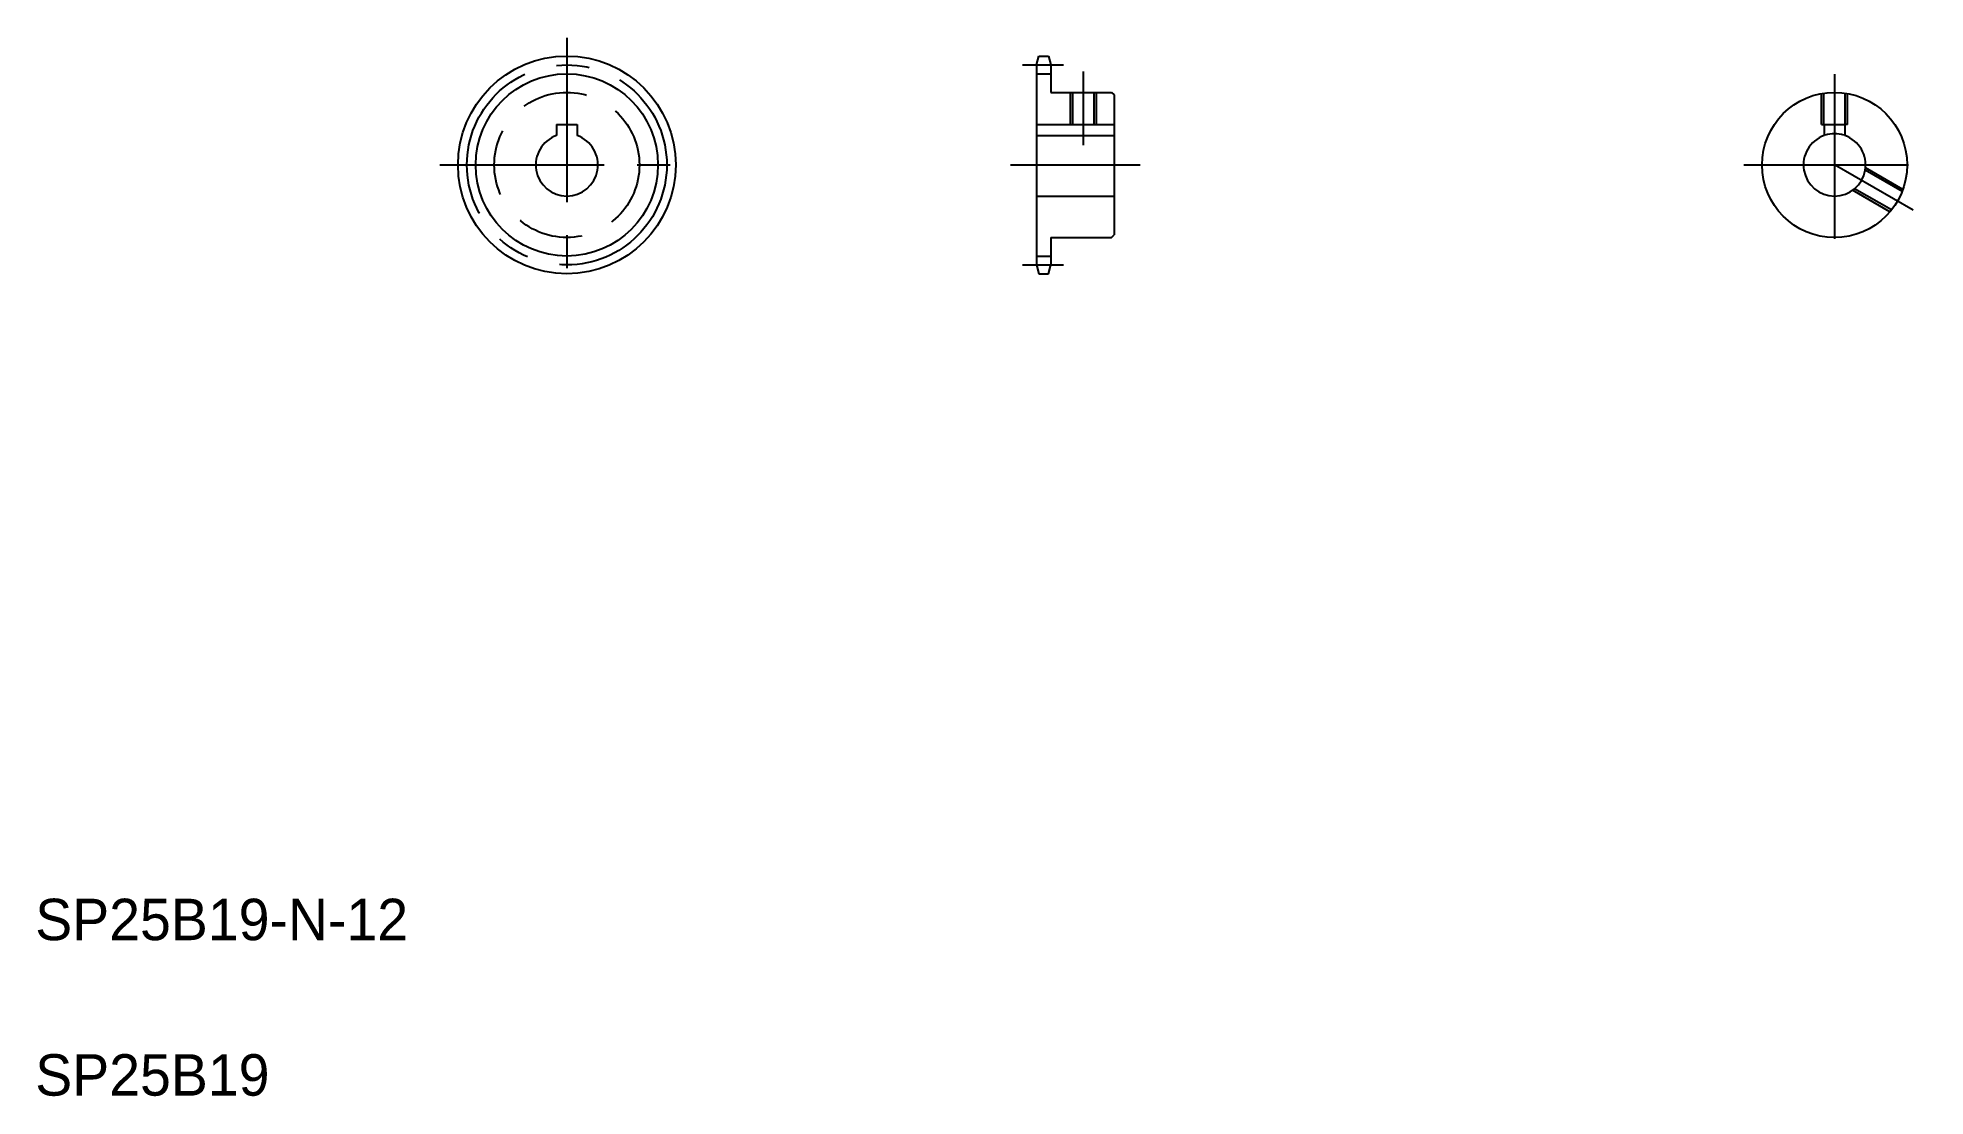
# Model space of a CAD drawing. Extents: x 20 to 385, y 20 to 224.
import ezdxf

# ---------------------------------------------------------------- set-up
doc = ezdxf.new("R2010")
doc.units = 0
doc.linetypes.add('CENTER', pattern=[50.8, 31.75, -6.35, 6.35, -6.35])
doc.linetypes.add('DASHED', pattern=[19.05, 12.7, -6.35])
doc.layers.get('0').update_dxf_attribs({"linetype": 'CONTINUOUS'})
doc.layers.add('CENTER', color=1, linetype='CENTER')

msp = doc.modelspace()

# ---------------------------------------------------------------- linework, layer by layer
at = {"color": 7, "linetype": 'CONTINUOUS'}
for p, q in [((213.2, 218.89), (213.66, 220.6)), ((213.2, 218.89), (213.2, 180.31)), ((213.66, 220.6), (215.54, 220.6)), ((215.54, 220.6), (216, 218.89)), ((216, 218.89), (216, 213.6)), ((213.2, 217.18), (216, 217.18)), ((216, 213.6), (227.7, 213.6)), ((220.15, 213.6), (220.15, 207.4)), ((224.25, 213.6), (224.25, 207.4)), ((227.7, 213.6), (228.2, 213.1)), ((228.2, 213.1), (228.2, 186.1)), ((120.58, 207.4), (124.58, 207.4)), ((120.58, 207.4), (120.58, 205.26)), ((124.58, 207.4), (124.58, 205.26)), ((213.2, 207.4), (228.2, 207.4)), ((213.2, 205.26), (228.2, 205.26)), ((365.2, 207.4), (369.2, 207.4)), ((365.2, 207.4), (365.2, 205.26)), ((369.2, 207.4), (369.2, 205.26)), ((213.2, 193.6), (228.2, 193.6)), ((227.7, 185.6), (228.2, 186.1)), ((216, 185.6), (227.7, 185.6)), ((216, 185.6), (216, 180.31)), ((216, 184.28), (216, 184.28)), ((216, 182.96), (216, 182.96)), ((213.2, 182.02), (216, 182.02)), ((213.2, 180.31), (213.66, 178.6)), ((213.66, 178.6), (215.54, 178.6)), ((215.54, 178.6), (216, 180.31))]:
    msp.add_line(p, q, dxfattribs=at)
at = {"color": 3, "linetype": 'CONTINUOUS'}
for p, q in [((219.7, 213.6), (219.7, 207.4)), ((224.7, 213.6), (224.7, 207.4))]:
    msp.add_line(p, q, dxfattribs=at)
at = {"color": 3, "linetype": 'DASHED'}
for p, q in [((364.7, 207.4), (364.7, 213.38)), ((365.15, 207.4), (365.15, 213.45)), ((369.25, 207.4), (369.25, 213.45)), ((369.7, 207.4), (369.7, 213.38)), ((364.7, 207.4), (365.2, 207.4)), ((369.7, 207.4), (369.2, 207.4)), ((380.22, 194.46), (373.11, 198.56)), ((380.38, 194.88), (373.17, 199.04)), ((377.88, 190.55), (370.67, 194.71)), ((378.17, 190.91), (371.06, 195.01))]:
    msp.add_line(p, q, dxfattribs=at)
at = {"color": 7, "linetype": 'CONTINUOUS'}
for centre, radius in [((122.58, 199.6), 21), ((367.2, 199.6), 14)]:
    msp.add_circle(centre, radius, dxfattribs=at)
at = {"color": 3, "linetype": 'CONTINUOUS'}
msp.add_circle((122.58, 199.6), 17.58, dxfattribs=at)
at = {"color": 3, "linetype": 'DASHED'}
msp.add_circle((122.58, 199.6), 14, dxfattribs=at)
at = {"color": 7, "linetype": 'CONTINUOUS'}
for centre in [(122.58, 199.6), (367.2, 199.6)]:
    msp.add_arc(centre, 6, 109.4712, 70.5288, dxfattribs=at)
at = {"color": 3, "linetype": 'CONTINUOUS'}
msp.add_arc((367.2, 199.6), 6, 72.5424, 107.4576, dxfattribs=at)
at = {"layer": 'CENTER', "color": 1, "linetype": 'CENTER'}
for p, q in [((122.58, 224.14), (122.58, 175.07)), ((210.53, 218.89), (218.43, 218.89)), ((222.2, 217.6), (222.2, 203.4)), ((367.2, 217.1), (367.2, 182.1)), ((98.05, 199.6), (147.12, 199.6)), ((208.2, 199.6), (233.2, 199.6)), ((349.7, 199.6), (384.7, 199.6)), ((382.36, 190.85), (367.2, 199.6)), ((210.53, 180.31), (218.43, 180.31))]:
    msp.add_line(p, q, dxfattribs=at)
msp.add_circle((122.58, 199.6), 19.29, dxfattribs=at)

# ---------------------------------------------------------------- texts
at = {"color": 7, "linetype": 'CONTINUOUS'}
for s, p in [('SP25B19-N-12', (20, 50)), ('SP25B19', (20, 20))]:
    msp.add_text(s, height=8, dxfattribs=at).set_placement(p)

doc.saveas('drawing.dxf')
